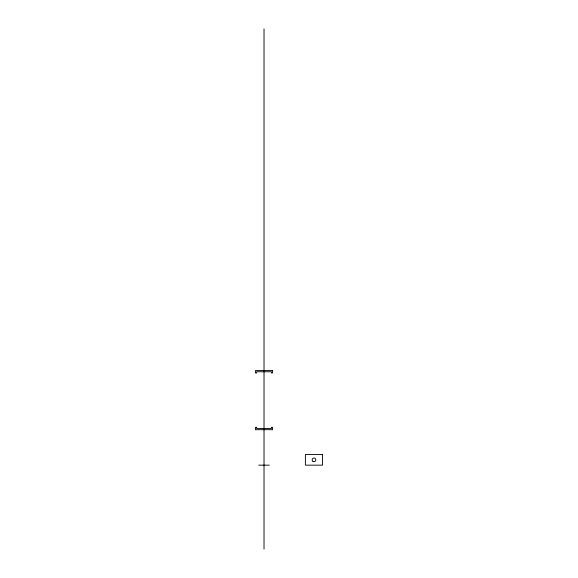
<?xml version="1.0" encoding="UTF-8"?>
<svg xmlns="http://www.w3.org/2000/svg" width="578" height="578" viewBox="0 0 578 578"><rect width="100%" height="100%" fill="white"/><g stroke="black" fill="none" stroke-linecap="round" stroke-linejoin="round"><path stroke-width="0.87" d="M258.72 465.16L269.334 465.16M264.023 28.9L264.023 549.1M272.599 370.577L255.454 370.577L255.454 372.94L256.632 372.94L256.632 371.762L271.414 371.762L271.414 372.94L272.599 372.94L272.599 370.577M256.632 427.323L255.454 427.323L255.454 429.692L272.599 429.692L272.599 427.323L271.414 427.323L271.414 428.508L256.632 428.508L256.632 427.323M322.546 454.518L305.401 454.518L305.401 465.16L322.546 465.16L322.546 454.518M313.059 461.425A1.835 1.835 0 0 0 315.805 459.835A1.835 1.835 0 0 0 313.059 458.253A1.835 1.835 0 0 0 313.059 461.425"/></g></svg>
